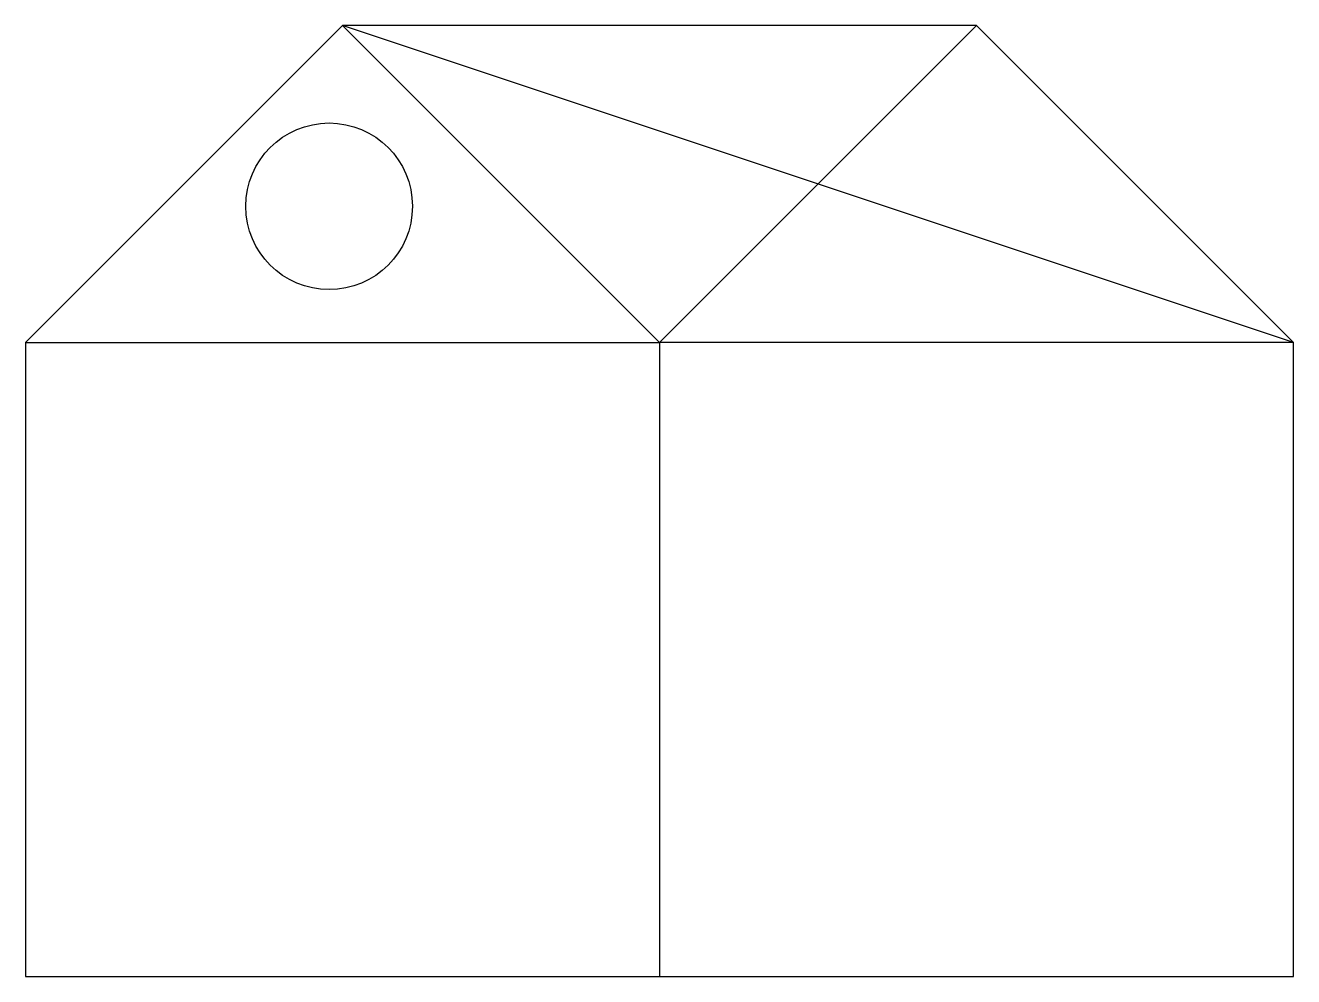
# Model space of a CAD drawing. Header units: millimetres. Extents: x -400 to 400, y 0 to 600.
import ezdxf

# ---------------------------------------------------------------- set-up
doc = ezdxf.new("R2010")
doc.units = ezdxf.units.MM

msp = doc.modelspace()

# ---------------------------------------------------------------- linework, layer by layer
for p, q in [((-200, 600), (-400, 400)), ((0, 400), (-200, 600)), ((200, 600), (-200, 600)), ((400, 400), (-200, 600)), ((200, 600), (0, 400)), ((400, 400), (200, 600)), ((-400, 400), (-400, 0)), ((-400, 400), (0, 400)), ((400, 400), (0, 400)), ((0, 400), (0, 0)), ((400, 0), (400, 400)), ((-400, 0), (0, 0)), ((0, 0), (400, 0)), ((0, 0), (0, 0)), ((0, 0), (0, 0))]:
    msp.add_line(p, q)
msp.add_circle((-208.39, 485.88), 52.54)

doc.saveas('drawing.dxf')
